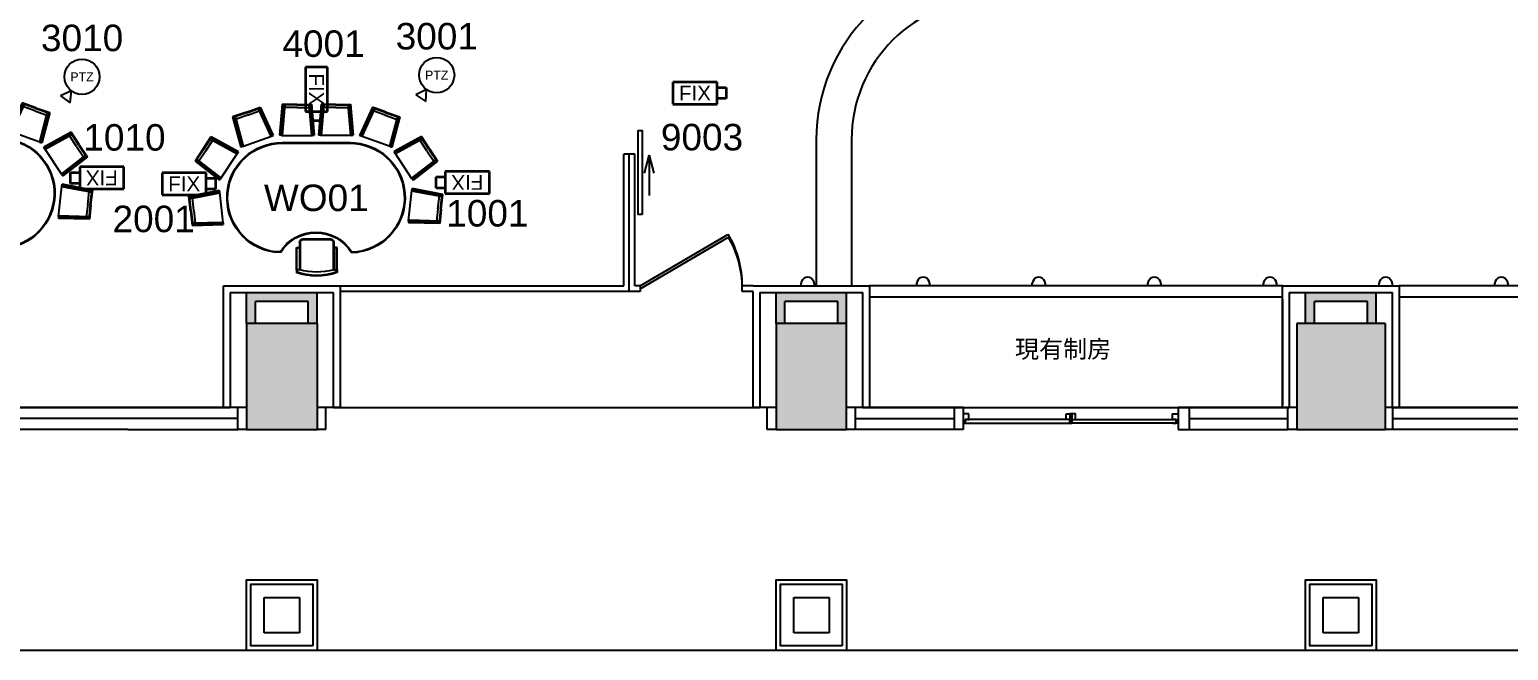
# Model space of a CAD drawing. Header units: millimetres. Extents: x 0 to 57000, y -2411 to 28700.
# Drawn here: x 23442 to 40198, y 0 to 7027 of the extents above; entities that cross this region are included whole.
import ezdxf
from ezdxf.enums import TextEntityAlignment as Align

# ---------------------------------------------------------------- set-up
doc = ezdxf.new("R2010")
doc.units = ezdxf.units.MM
doc.header["$MEASUREMENT"] = 0
doc.layers.get('0').update_dxf_attribs({"color": 8})
for name, color, linetype in [('Cam No._DICJ', 1, 'Continuous'), ('Camera_DICJ', 3, 'Continuous'), ('Floor Structure', 8, 'Continuous'), ('Table', 8, 'Continuous')]:
    doc.layers.add(name, color=color, linetype=linetype)
doc.styles.add('Arial', font='arial.ttf')
doc.styles.get("Standard").update_dxf_attribs({"font": 'arial.ttf'})
doc.dimstyles.new('ISO-25', dxfattribs={"dimtxt": 500, "dimasz": 400, "dimexe": 30, "dimexo": 0.625, "dimgap": 40, "dimtad": 1, "dimdec": 0, "dimtxsty": 'Arial', "dimblk": 'ARCHTICK', "dimcen": 2.5, "dimadec": 0, "dimazin": 0, "dimtfac": 1, "dimtdec": 0, "dimtmove": 0, "dimatfit": 3, "dimldrblk": 'DOT', "dimfxl": 1, "dimarcsym": 0})

# ---------------------------------------------------------------- blocks, each defined once
blk = doc.blocks.new('*U72')
at = {"color": 8}
for p, q in [((-226, 426), (-226, 458)), ((-226, 426), (-226, 458)), ((-189, 426), (-226, 426)), ((-226, 426), (-226, 173)), ((-219, 426), (-219, 458)), ((-219, 426), (-219, 173)), ((-189, 114), (-189, 426)), ((-182, 114), (-182, 426)), ((190, 109), (190, 426)), ((197, 109), (197, 426)), ((197, 426), (235, 426)), ((228, 426), (228, 458)), ((228, 426), (228, 173)), ((235, 426), (235, 458)), ((235, 426), (235, 458)), ((235, 426), (235, 173)), ((-402, 229), (-477, 229)), ((-402, 222), (-477, 222)), ((-226, 180), (-189, 180)), ((-226, 173), (-189, 173)), ((235, 180), (197, 180)), ((235, 173), (197, 173)), ((395, 229), (470, 229)), ((395, 222), (470, 222)), ((-150, 84), (160, 84)), ((-150, 77), (160, 77)), ((-1425, -241), (-1408, -75)), ((-1417, -241), (-1401, -76)), ((-1409, -97), (-1057, -106)), ((-1409, -104), (-1058, -113)), ((-1408, -75), (-1056, -85)), ((-1408, -83), (-1056, -92)), ((-1389, -245), (-1373, -101)), ((-1057, -106), (-1095, -451)), ((-1064, -113), (-1063, -84)), ((-1057, -106), (-1056, -85)), ((1398, -96), (1046, -105)), ((1398, -103), (1046, -112)), ((1046, -127), (1046, -105)), ((1398, -117), (1046, -127)), ((1046, -127), (1084, -472)), ((1398, -125), (1047, -134)), ((1054, -134), (1053, -105)), ((1378, -265), (1362, -121)), ((1407, -262), (1390, -97)), ((1414, -261), (1398, -96)), ((-1425, -241), (-1444, -405)), ((-1417, -242), (-1437, -406)), ((-1389, -245), (-1404, -388)), ((1378, -265), (1394, -409)), ((1407, -262), (1427, -427)), ((1414, -261), (1434, -426)), ((-1444, -405), (-1099, -473)), ((-1443, -398), (-1097, -466)), ((-1440, -384), (-1095, -451)), ((-1439, -377), (-1094, -444)), ((-1102, -450), (-1106, -471)), ((-1095, -451), (-1099, -473)), ((1428, -398), (1083, -465)), ((1430, -405), (1084, -472)), ((1084, -472), (1088, -493)), ((1432, -419), (1087, -486)), ((1434, -426), (1088, -493)), ((1091, -470), (1095, -492)), ((-1374, -804), (-1097, -586)), ((-1370, -809), (-1093, -591)), ((-1361, -821), (-1084, -603)), ((-1356, -826), (-1080, -609)), ((-1085, -613), (-1103, -590)), ((-1084, -603), (-1097, -586)), ((-1084, -603), (-892, -892)), ((1084, -603), (892, -892)), ((1356, -826), (1080, -609)), ((1084, -603), (1097, -586)), ((1361, -821), (1084, -603)), ((1085, -613), (1103, -590)), ((1370, -809), (1093, -591)), ((1374, -804), (1097, -586)), ((-1281, -941), (-1374, -804)), ((-1275, -937), (-1368, -800)), ((-1251, -921), (-1331, -801)), ((1251, -921), (1331, -801)), ((1275, -937), (1368, -800)), ((1281, -941), (1374, -804)), ((-1281, -941), (-1191, -1081)), ((-1275, -937), (-1185, -1077)), ((-1251, -921), (-1171, -1042)), ((-1205, -1055), (-896, -886)), ((-1201, -1062), (-892, -892)), ((-1194, -1074), (-886, -905)), ((-1191, -1081), (-882, -911)), ((-948, -1303), (-857, -963)), ((-941, -1305), (-850, -965)), ((-927, -1309), (-836, -968)), ((-920, -1311), (-829, -971)), ((-899, -896), (-888, -915)), ((-892, -892), (-882, -911)), ((-831, -977), (-859, -970)), ((-836, -968), (-857, -963)), ((-836, -968), (-509, -1086)), ((836, -968), (509, -1086)), ((920, -1311), (830, -971)), ((831, -977), (859, -970)), ((836, -968), (857, -963)), ((927, -1309), (836, -968)), ((941, -1305), (850, -965)), ((948, -1303), (857, -963)), ((892, -892), (882, -911)), ((1191, -1081), (882, -911)), ((1194, -1074), (886, -905)), ((899, -896), (888, -915)), ((1201, -1062), (892, -892)), ((1205, -1055), (896, -886)), ((1251, -921), (1171, -1042)), ((1275, -937), (1185, -1077)), ((1281, -941), (1191, -1081)), ((-662, -1403), (-516, -1083)), ((-655, -1406), (-509, -1086)), ((-642, -1412), (-496, -1092)), ((-636, -1415), (-490, -1095)), ((-512, -1092), (-493, -1101)), ((-509, -1086), (-490, -1095)), ((-395, -1095), (-416, -1096)), ((-387, -1447), (-416, -1096)), ((-387, -1101), (-416, -1104)), ((-380, -1447), (-409, -1096)), ((-365, -1446), (-395, -1095)), ((-395, -1095), (-47, -1095)), ((-358, -1445), (-387, -1095)), ((-385, -1006), (385, -1006)), ((-385, -1013), (385, -1013)), ((-84, -1445), (-54, -1095)), ((-76, -1446), (-47, -1095)), ((-62, -1447), (-33, -1096)), ((-55, -1447), (-26, -1096)), ((-48, -1102), (-26, -1104)), ((-47, -1095), (-26, -1096)), ((47, -1095), (26, -1096)), ((55, -1447), (26, -1096)), ((48, -1102), (26, -1104)), ((62, -1447), (33, -1096)), ((77, -1446), (47, -1095)), ((395, -1095), (47, -1095)), ((84, -1445), (54, -1095)), ((358, -1445), (387, -1095)), ((365, -1446), (395, -1095)), ((380, -1447), (409, -1096)), ((387, -1447), (416, -1096)), ((387, -1101), (416, -1104)), ((395, -1095), (416, -1096)), ((509, -1086), (490, -1095)), ((636, -1415), (490, -1095)), ((512, -1092), (493, -1101)), ((642, -1412), (496, -1092)), ((655, -1406), (509, -1086)), ((662, -1403), (516, -1083)), ((-791, -1357), (-948, -1303)), ((-789, -1351), (-946, -1296)), ((-779, -1323), (-915, -1275)), ((-779, -1323), (-643, -1372)), ((779, -1323), (643, -1372)), ((779, -1323), (915, -1275)), ((789, -1351), (946, -1296)), ((791, -1357), (948, -1303)), ((-791, -1357), (-636, -1415)), ((-789, -1351), (-633, -1408)), ((-221, -1438), (-387, -1440)), ((-221, -1446), (-387, -1447)), ((-221, -1410), (-365, -1410)), ((-221, -1410), (-76, -1410)), ((-221, -1438), (-55, -1440)), ((-221, -1446), (-55, -1447)), ((221, -1438), (55, -1440)), ((221, -1446), (55, -1447)), ((221, -1410), (77, -1410)), ((221, -1410), (365, -1410)), ((221, -1438), (387, -1440)), ((221, -1446), (387, -1447)), ((789, -1351), (633, -1408)), ((791, -1357), (636, -1415))]:
    blk.add_line(p, q, dxfattribs=at)
for centre, radius, start, end in [((4, -168), 667, 69.7707, 110.2293), ((4, -168), 667, 69.7707, 110.2293), ((4, -168), 660, 69.7707, 110.2293), ((4, -260), 713, 74.2777, 105.7223), ((4, -260), 713, 74.2777, 105.7223), ((-388, -389), 624, 98.1413, 270.3305), ((-388, -389), 617, 98.1413, 270.3305), ((-4, 477), 477, 211.8345, 328.1655), ((-4, 477), 470, 211.8345, 328.1655), ((381, -389), 624, 269.6695, 81.8587), ((381, -389), 617, 269.6695, 81.8587), ((-149, 117), 40, 184.2468, 267.7799), ((-149, 117), 32.8, 184.2468, 267.7799), ((159, 116), 31.3, 271.3186, 350.2772), ((159, 116), 38.5, 271.3186, 350.2772)]:
    blk.add_arc(centre, radius, start, end, dxfattribs=at)
at = {"color": 2}
blk.add_attdef('TABEL_UNMBER', text='', height=300, dxfattribs=at).set_placement((0, -389), align=Align.MIDDLE_CENTER)
blk = doc.blocks.new('_ArchTick')
at = {"color": 0, "linetype": 'ByBlock', "const_width": 0.15}
blk.add_lwpolyline([(-0.5, -0.5), (0.5, 0.5)], dxfattribs=at)
blk = doc.blocks.new('*U17')
at = {"layer": 'Camera_DICJ', "color": 3, "lineweight": 35}
for p, q in [((250, 125), (-250, 125)), ((-250, 125), (-250, -125)), ((250, -125), (250, 125)), ((250, 63), (354, 63)), ((354, 63), (354, -62)), ((-250, -125), (250, -125)), ((354, -62), (250, -62))]:
    blk.add_line(p, q, dxfattribs=at)
at = {"layer": 'Cam No._DICJ', "style": 'Arial'}
blk.add_attdef('CAMERA_NUMBER', text='', height=300, dxfattribs=at).set_placement((0, 125), align=Align.BOTTOM_CENTER)
at = {"layer": 'Camera_DICJ', "color": 3, "style": 'Arial'}
blk.add_attdef('Camera_Type', text='', height=167, dxfattribs=at).set_placement((0, 0), align=Align.MIDDLE_CENTER)
blk = doc.blocks.new('*U18')
at = {"layer": 'Camera_DICJ', "color": 3, "lineweight": 35}
for p, q in [((-354, -63), (-354, 62)), ((-354, 62), (-250, 62)), ((-250, 125), (-250, -125)), ((250, 125), (-250, 125)), ((250, -125), (250, 125)), ((-250, -63), (-354, -63)), ((-250, -125), (250, -125))]:
    blk.add_line(p, q, dxfattribs=at)
at = {"layer": 'Cam No._DICJ', "style": 'Arial'}
blk.add_attdef('CAMERA_NUMBER', text='', height=300, dxfattribs=at).set_placement((0, 125), align=Align.BOTTOM_CENTER)
at = {"layer": 'Camera_DICJ', "color": 3, "style": 'Arial'}
blk.add_attdef('Camera_Type', text='', height=167, rotation=180, dxfattribs=at).set_placement((0, 0), align=Align.MIDDLE_CENTER)
blk = doc.blocks.new('*U20')
at = {"layer": 'Camera_DICJ', "color": 3, "lineweight": 35}
for p, q in [((125, 250), (-125, 250)), ((-125, 250), (-125, -250)), ((125, -250), (125, 250)), ((-125, -250), (125, -250)), ((-62, -354), (-62, -250)), ((63, -250), (63, -354)), ((63, -354), (-62, -354))]:
    blk.add_line(p, q, dxfattribs=at)
at = {"layer": 'Cam No._DICJ', "style": 'Arial'}
blk.add_attdef('CAMERA_NUMBER', text='', height=300, dxfattribs=at).set_placement((0, 125), align=Align.BOTTOM_CENTER)
at = {"layer": 'Camera_DICJ', "color": 3, "style": 'Arial'}
blk.add_attdef('Camera_Type', text='', height=167, rotation=270, dxfattribs=at).set_placement((0, 0), align=Align.MIDDLE_CENTER)
blk = doc.blocks.new('*U64')
at = {"layer": 'Camera_DICJ', "color": 6}
for p, q in [((-119, -160), (-243, -214)), ((-135, -294), (-119, -160)), ((-243, -214), (-135, -294))]:
    blk.add_line(p, q, dxfattribs=at)
blk.add_circle((0, 0), 200, dxfattribs=at)
at = {"layer": 'Cam No._DICJ', "style": 'Arial'}
blk.add_attdef('CAMERA_NUMBER', text='', height=300, dxfattribs=at).set_placement((1, 200), align=Align.BOTTOM_CENTER)
at = {"layer": 'Camera_DICJ', "color": 6, "style": 'Arial'}
blk.add_attdef('CAMERA_TYPE', text='', height=100, dxfattribs=at).set_placement((0, 0), align=Align.MIDDLE_CENTER)
blk = doc.blocks.new('*U65')
at = {"layer": 'Camera_DICJ', "color": 6}
for p, q in [((-114, -164), (-235, -222)), ((-125, -298), (-114, -164)), ((-235, -222), (-125, -298))]:
    blk.add_line(p, q, dxfattribs=at)
blk.add_circle((0, 0), 200, dxfattribs=at)
at = {"layer": 'Cam No._DICJ', "style": 'Arial'}
blk.add_attdef('CAMERA_NUMBER', text='', height=300, dxfattribs=at).set_placement((1, 200), align=Align.BOTTOM_CENTER)
at = {"layer": 'Camera_DICJ', "color": 6, "style": 'Arial'}
blk.add_attdef('CAMERA_TYPE', text='', height=100, dxfattribs=at).set_placement((0, 0), align=Align.MIDDLE_CENTER)

msp = doc.modelspace()

# ---------------------------------------------------------------- hatches: boundary and pattern name
at = {"layer": 'Floor Structure'}
h = msp.add_hatch(color=256, dxfattribs=at)
h.dxf.hatch_style = 1
h.paths.add_polyline_path([(44600, 17800), (43400, 17800), (43400, 17000), (44600, 17000)])
h.paths.add_polyline_path([(15967, 15475), (17063, 15475), (17063, 15859), (15967, 15859)], flags=9)
h.paths.add_polyline_path([(5437, 20403), (6468, 20403), (6468, 20815), (5437, 20815)], flags=9)
h.paths.add_polyline_path([(5334, 24313), (6427, 24313), (6427, 24725), (5334, 24725)], flags=9)
h.paths.add_polyline_path([(13911, 10937), (14236, 10937), (14236, 11162), (13911, 11162)], flags=9)
h.paths.add_polyline_path([(12261, 10978), (12586, 10978), (12586, 11203), (12261, 11203)], flags=9)
h.paths.add_polyline_path([(30652, 8441), (30927, 8441), (30927, 8666), (30652, 8666)], flags=9)
h.paths.add_polyline_path([(47977, 4748), (48252, 4748), (48252, 4973), (47977, 4973)], flags=9)
h.paths.add_polyline_path([(29651, 6674), (31571, 6674), (31571, 7086), (29651, 7086)], flags=9)
h.paths.add_polyline_path([(46409, 5463), (48330, 5463), (48330, 5875), (46409, 5875)], flags=9)
h.paths.add_polyline_path([(46366, 16728), (48175, 16728), (48175, 17140), (46366, 17140)], flags=9)
h.paths.add_polyline_path([(31760, 12958), (32794, 12958), (32794, 14040), (31760, 14040)], flags=9)
h.paths.add_polyline_path([(16952, 10300), (17277, 10300), (17277, 10525), (16952, 10525)], flags=9)
h.paths.add_polyline_path([(1017, 2469), (2653, 2469), (2653, 3218), (1017, 3218)], flags=9)
h.paths.add_polyline_path([(52008, 7072), (53645, 7072), (53645, 7820), (52008, 7820)], flags=9)
h.paths.add_polyline_path([(52096, 8837), (53733, 8837), (53733, 9586), (52096, 9586)], flags=9)
h.paths.add_polyline_path([(51936, 5320), (53572, 5320), (53572, 6069), (51936, 6069)], flags=9)
h.paths.add_polyline_path([(31712, 8468), (33349, 8468), (33349, 9216), (31712, 9216)], flags=9)
h.paths.add_polyline_path([(4627, 5839), (6435, 5839), (6435, 6251), (4627, 6251)], flags=9)
h.paths.add_polyline_path([(30017, 4138), (30650, 4138), (30650, 4438), (30017, 4438)], flags=9)
h.paths.add_polyline_path([(7528, 19928), (8234, 19928), (8234, 20340), (7528, 20340)], flags=9)
h.paths.add_polyline_path([(43842, 4523), (44511, 4523), (44511, 4908), (43842, 4908)], flags=9)
h.paths.add_polyline_path([(34318, 3867), (35130, 3867), (35130, 4252), (34318, 4252)], flags=9)
h.paths.add_polyline_path([(40942, 4038), (41754, 4038), (41754, 4422), (40942, 4422)], flags=9)
h.paths.add_polyline_path([(21377, 13366), (22269, 13366), (22269, 13778), (21377, 13778)], flags=9)
h.paths.add_polyline_path([(41585, 8113), (43108, 8113), (43108, 8498), (41585, 8498)], flags=9)
h.paths.add_polyline_path([(14113, 20514), (15209, 20514), (15209, 20899), (14113, 20899)], flags=9)
h.paths.add_polyline_path([(11679, 23749), (12774, 23749), (12774, 24133), (11679, 24133)], flags=9)
h.paths.add_polyline_path([(16747, 23843), (17843, 23843), (17843, 24228), (16747, 24228)], flags=9)
h.paths.add_polyline_path([(8996, 8272), (10092, 8272), (10092, 8656), (8996, 8656)], flags=9)
h.paths.add_polyline_path([(12741, 5342), (13836, 5342), (13836, 5726), (12741, 5726)], flags=9)
h.paths.add_polyline_path([(17245, 5403), (18340, 5403), (18340, 5787), (17245, 5787)], flags=9)
h.paths.add_polyline_path([(22641, 4732), (23736, 4732), (23736, 5117), (22641, 5117)], flags=9)
h.paths.add_polyline_path([(20436, 8707), (21531, 8707), (21531, 9091), (20436, 9091)], flags=9)
h.paths.add_polyline_path([(24885, 8626), (25980, 8626), (25980, 9010), (24885, 9010)], flags=9)
h.paths.add_polyline_path([(1221, 8788), (1965, 8789), (1965, 9164), (1221, 9163)], flags=9)
h.paths.add_polyline_path([(35499, 27210), (36243, 27210), (36243, 27585), (35499, 27585)], flags=9)
h.paths.add_polyline_path([(35226, 795), (35970, 795), (35970, 1170), (35226, 1170)], flags=9)
h.paths.add_polyline_path([(32110, 14361), (32854, 14361), (32854, 14736), (32110, 14736)], flags=9)
h.paths.add_polyline_path([(34849, 14878), (35535, 14878), (35535, 15171), (34849, 15171)], flags=9)
h.paths.add_polyline_path([(34849, 12128), (35535, 12128), (35535, 12421), (34849, 12421)], flags=9)
h.paths.add_polyline_path([(28235, 13328), (28921, 13328), (28921, 13621), (28235, 13621)], flags=9)
h.paths.add_polyline_path([(28234, 16153), (28919, 16153), (28919, 16446), (28234, 16446)], flags=9)
h.paths.add_polyline_path([(31543, 12675), (32420, 12675), (32420, 12969), (31543, 12969)], flags=9)
h = msp.add_hatch(color=256, dxfattribs=at)
h.dxf.hatch_style = 1
h.paths.add_polyline_path([(25900, 3700), (25900, 2500), (26700, 2500), (26700, 3700)])
h.paths.add_polyline_path([(26700, 4050), (25900, 4050), (25900, 3700), (26000, 3700), (26000, 3950), (26600, 3950), (26600, 3700), (26700, 3700)])
h = msp.add_hatch(color=256, dxfattribs=at)
h.dxf.hatch_style = 1
h.paths.add_polyline_path([(32700, 3700), (31900, 3700), (31900, 2500), (32700, 2500)])
h.paths.add_polyline_path([(32700, 4050), (31900, 4050), (31900, 3700), (32000, 3700), (32000, 3950), (32600, 3950), (32600, 3700), (32700, 3700)])
h = msp.add_hatch(color=256, dxfattribs=at)
h.dxf.hatch_style = 1
h.paths.add_polyline_path([(32700, 3700), (31900, 3700), (31900, 2500), (32700, 2500)])
h.paths.add_polyline_path([(32700, 4050), (31900, 4050), (31900, 3700), (32000, 3700), (32000, 3950), (32600, 3950), (32600, 3700), (32700, 3700)])
h = msp.add_hatch(color=256, dxfattribs=at)
h.dxf.hatch_style = 1
h.paths.add_polyline_path([(38800, 3700), (37800, 3700), (37800, 2500), (38800, 2500)])
h.paths.add_polyline_path([(38700, 4050), (37900, 4050), (37900, 3700), (38000, 3700), (38000, 3950), (38600, 3950), (38600, 3700), (38700, 3700)])
h = msp.add_hatch(color=256, dxfattribs=at)
h.dxf.hatch_style = 1
h.paths.add_polyline_path([(38800, 3700), (37800, 3700), (37800, 2500), (38800, 2500)])
h.paths.add_polyline_path([(38700, 4050), (37900, 4050), (37900, 3700), (38000, 3700), (38000, 3950), (38600, 3950), (38600, 3700), (38700, 3700)])

# ---------------------------------------------------------------- linework, layer by layer
for p, q in [((32355, 5778), (32355, 4125)), ((32755, 5778), (32755, 4125)), ((30174, 4125), (30174, 5616)), ((30299, 5616), (30174, 5616)), ((30174, 4125), (30174, 5616)), ((30299, 5616), (30174, 5616)), ((30174, 4125), (30174, 5616)), ((30299, 5616), (30174, 5616)), ((30174, 4125), (30174, 5616)), ((30299, 5616), (30174, 5616)), ((30237, 4125), (30237, 5616)), ((30237, 4063), (30237, 5616)), ((30237, 4125), (30237, 5616)), ((30237, 4063), (30237, 5616)), ((30299, 4125), (30299, 5616)), ((30299, 4125), (30299, 5616)), ((30299, 4125), (30299, 5616)), ((30299, 4125), (30299, 5616)), ((30362, 4125), (31355, 4706)), ((30362, 4094), (31355, 4675)), ((25640, 2750), (25640, 4125)), ((25640, 4125), (26960, 4125)), ((25715, 4050), (25715, 2750)), ((25715, 4050), (26885, 4050)), ((25900, 3700), (25900, 4050)), ((26700, 3700), (26700, 4050)), ((26885, 2750), (26885, 4050)), ((26960, 4125), (26960, 2750)), ((30362, 4063), (26960, 4063)), ((30362, 4125), (30299, 4125)), ((30362, 4125), (30299, 4125)), ((31640, 4125), (31517, 4125)), ((31640, 4125), (31517, 4125)), ((31640, 4063), (31517, 4063)), ((31640, 4063), (31517, 4063)), ((31640, 4125), (32960, 4125)), ((31640, 4125), (32960, 4125)), ((31640, 2750), (31640, 4063)), ((31640, 2750), (31640, 4063)), ((31715, 4050), (31715, 2750)), ((31715, 4050), (32885, 4050)), ((31715, 4050), (31715, 2750)), ((31715, 4050), (32885, 4050)), ((31900, 3700), (31900, 4050)), ((31900, 3700), (31900, 4050)), ((32700, 3700), (32700, 4050)), ((32700, 3700), (32700, 4050)), ((32885, 2750), (32885, 4050)), ((32885, 2750), (32885, 4050)), ((32960, 4125), (32960, 2750)), ((37640, 4125), (32960, 4125)), ((32960, 4125), (32960, 2750)), ((37640, 4125), (32960, 4125)), ((37640, 2750), (37640, 4125)), ((37640, 4125), (38960, 4125)), ((37640, 2750), (37640, 4125)), ((37640, 4125), (38960, 4125)), ((37715, 4050), (37715, 2750)), ((37715, 4050), (38885, 4050)), ((37715, 4050), (37715, 2750)), ((37715, 4050), (38885, 4050)), ((37900, 3700), (37900, 4050)), ((37900, 3700), (37900, 4050)), ((38700, 3700), (38700, 4050)), ((38700, 3700), (38700, 4050)), ((38885, 2750), (38885, 4050)), ((38885, 2750), (38885, 4050)), ((38960, 4125), (38960, 2750)), ((43940, 4125), (38960, 4125)), ((38960, 4125), (38960, 2750)), ((43940, 4125), (38960, 4125)), ((26600, 3950), (26000, 3950)), ((26000, 3700), (26000, 3950)), ((26600, 3700), (26600, 3950)), ((32600, 3950), (32000, 3950)), ((32000, 3700), (32000, 3950)), ((32600, 3950), (32000, 3950)), ((32000, 3700), (32000, 3950)), ((32600, 3700), (32600, 3950)), ((32600, 3700), (32600, 3950)), ((37640, 4000), (32960, 4000)), ((37640, 3975), (37640, 2775)), ((37640, 3975), (37640, 2775)), ((38600, 3950), (38000, 3950)), ((38000, 3700), (38000, 3950)), ((38600, 3950), (38000, 3950)), ((38000, 3700), (38000, 3950)), ((38600, 3700), (38600, 3950)), ((38600, 3700), (38600, 3950)), ((43940, 4000), (38960, 4000)), ((43940, 4000), (38960, 4000)), ((38960, 3975), (38960, 2775)), ((38960, 3975), (38960, 2775)), ((26700, 3700), (25900, 3700)), ((25900, 3700), (25900, 2500)), ((26700, 3700), (26700, 2500)), ((31900, 3700), (31900, 2500)), ((32700, 3700), (31900, 3700)), ((31900, 3700), (31900, 2500)), ((32700, 3700), (31900, 3700)), ((32700, 2500), (32700, 3700)), ((32700, 2500), (32700, 3700)), ((38800, 3700), (37800, 3700)), ((37800, 3700), (37800, 2500)), ((38800, 3700), (37800, 3700)), ((37800, 3700), (37800, 2500)), ((38800, 3700), (38800, 2500)), ((38800, 3700), (38800, 2500)), ((24557, 2750), (20800, 2750)), ((20885, 2750), (25715, 2750)), ((25900, 2750), (24557, 2750)), ((25800, 2500), (25800, 2750)), ((25900, 2750), (25800, 2750)), ((26800, 2750), (26700, 2750)), ((26960, 2750), (26700, 2750)), ((26800, 2500), (26800, 2750)), ((26885, 2750), (31715, 2750)), ((31900, 2750), (31640, 2750)), ((31800, 2500), (31800, 2750)), ((31900, 2750), (31800, 2750)), ((32800, 2750), (32700, 2750)), ((34022, 2750), (32700, 2750)), ((32800, 2500), (32800, 2750)), ((32885, 2750), (37715, 2750)), ((33919, 2750), (33919, 2500)), ((34022, 2750), (34022, 2500)), ((37800, 2750), (36457, 2750)), ((37800, 2750), (36457, 2750)), ((36457, 2750), (36457, 2500)), ((36581, 2750), (36581, 2500)), ((37700, 2500), (37700, 2750)), ((37800, 2750), (37700, 2750)), ((44200, 2750), (38800, 2750)), ((38885, 2750), (38885, 2500)), ((38885, 2750), (44015, 2750)), ((25800, 2625), (20850, 2625)), ((32800, 2625), (33919, 2625)), ((34022, 2678), (34022, 2572)), ((34086, 2678), (34022, 2678)), ((34022, 2572), (34043, 2572)), ((34043, 2614), (34043, 2572)), ((34043, 2614), (34086, 2614)), ((34043, 2572), (34043, 2614)), ((35229, 2614), (34043, 2614)), ((34043, 2572), (35229, 2572)), ((34086, 2614), (34086, 2678)), ((35186, 2678), (35250, 2678)), ((35186, 2614), (35186, 2678)), ((35229, 2614), (35186, 2614)), ((35229, 2572), (35229, 2614)), ((35229, 2572), (35229, 2614)), ((35250, 2572), (35229, 2572)), ((35250, 2678), (35250, 2572)), ((36394, 2572), (36435, 2572)), ((36581, 2625), (37700, 2625)), ((38885, 2625), (44106, 2625)), ((24557, 2500), (20800, 2500)), ((24557, 2500), (25800, 2500)), ((25900, 2500), (25800, 2500)), ((25900, 2500), (26700, 2500)), ((26800, 2500), (26700, 2500)), ((31900, 2500), (31800, 2500)), ((31900, 2500), (32700, 2500)), ((31900, 2500), (32700, 2500)), ((32800, 2500), (32700, 2500)), ((32800, 2500), (32700, 2500)), ((34022, 2500), (32700, 2500)), ((34022, 2500), (32700, 2500)), ((36457, 2500), (37700, 2500)), ((37800, 2500), (37700, 2500)), ((37800, 2500), (38800, 2500)), ((37800, 2500), (38800, 2500)), ((44200, 2500), (38800, 2500)), ((26100, 600), (26500, 600)), ((26100, 200), (26100, 600)), ((26500, 600), (26500, 200)), ((32100, 600), (32500, 600)), ((32100, 200), (32100, 600)), ((32500, 600), (32500, 200)), ((38100, 600), (38500, 600)), ((38100, 200), (38100, 600)), ((38500, 600), (38500, 200)), ((26500, 200), (26100, 200)), ((32500, 200), (32100, 200)), ((38500, 200), (38100, 200)), ((57000, 0), (0, 0)), ((57000, 0), (0, 0))]:
    msp.add_line(p, q, dxfattribs=at)
at = {"layer": 'Floor Structure', "ltscale": 0.6}
for p, q in [((30362, 4063), (30237, 4063)), ((30362, 4063), (30237, 4063)), ((30362, 4125), (30299, 4125)), ((30362, 4125), (30299, 4125)), ((30362, 4125), (30362, 4063)), ((30362, 4125), (30362, 4063)), ((31517, 4063), (31517, 4125)), ((31517, 4063), (31517, 4125))]:
    msp.add_line(p, q, dxfattribs=at)
at = {"layer": 'Floor Structure'}
for points in [[(30384, 4934), (30339, 4934), (30339, 5884), (30384, 5884)], [(30384, 4934), (30339, 4934), (30339, 5884), (30384, 5884)], [(30384, 4934), (30339, 4934), (30339, 5884), (30384, 5884)], [(30384, 4934), (30339, 4934), (30339, 5884), (30384, 5884)], [(35250, 2572), (35250, 2614), (35293, 2614), (35293, 2678), (35229, 2678), (35229, 2572)], [(36435, 2572), (35250, 2572), (35250, 2614), (36435, 2614)], [(36435, 2572), (36435, 2614), (36393, 2614), (36393, 2678), (36457, 2678), (36457, 2572)], [(26700, 0), (25900, 0), (25900, 800), (26700, 800)], [(26650, 50), (25950, 50), (25950, 750), (26650, 750)], [(32700, 0), (31900, 0), (31900, 800), (32700, 800)], [(32650, 50), (31950, 50), (31950, 750), (32650, 750)], [(38700, 0), (37900, 0), (37900, 800), (38700, 800)], [(38650, 50), (37950, 50), (37950, 750), (38650, 750)]]:
    msp.add_lwpolyline(points, close=True, dxfattribs=at)
at = {"layer": 'Floor Structure', "ltscale": 0.6}
msp.add_lwpolyline([(26960, 4125), (30174, 4125)], dxfattribs=at)
msp.add_lwpolyline([(26960, 4125), (30174, 4125)], dxfattribs=at)
at = {"layer": 'Floor Structure'}
for centre, radius, start, end in [((34355, 5778), 2000, 90, 180), ((34355, 5778), 1600, 90, 180), ((30367, 4130), 1150, 359.7509, 30.3641), ((30367, 4099), 1150, 359.7509, 30.3641)]:
    msp.add_arc(centre, radius, start, end, dxfattribs=at)
for centre in [(32257, 4125), (32257, 4125), (33567, 4125), (33567, 4125), (34877, 4125), (34877, 4125), (36187, 4125), (36187, 4125), (37497, 4125), (37497, 4125), (38807, 4125), (38807, 4125), (40117, 4125), (40117, 4125)]:
    msp.add_ellipse(centre, major_axis=(0, 100), ratio=0.8, start_param=4.712389, end_param=7.853982, dxfattribs=at)

# ---------------------------------------------------------------- block references
at = {"layer": 'Camera_DICJ', "color": 6}
for name, p, values in [('*U64', (24036, 6493), {'CAMERA_NUMBER': '3010', 'CAMERA_TYPE': 'PTZ'}), ('*U65', (28055, 6512), {'CAMERA_NUMBER': '3001', 'CAMERA_TYPE': 'PTZ'})]:
    msp.add_blockref(name, p, dxfattribs=at).add_auto_attribs(values)
at = {"layer": 'Camera_DICJ'}
ref = msp.add_blockref('*U20', (26693, 6350), dxfattribs=at)
ref.add_attrib('CAMERA_NUMBER', '4001', dxfattribs={"layer": 'Cam No._DICJ', "height": 300, "style": 'Arial'}).set_placement((26773, 6628), align=Align.BOTTOM_CENTER)
ref.add_attrib('Camera_Type', 'FIX', dxfattribs={"color": 3, "height": 166.7, "rotation": 270, "style": 'Arial'}).set_placement((26693, 6350), align=Align.MIDDLE_CENTER)
ref = msp.add_blockref('*U17', (30981, 6308), dxfattribs=at)
ref.add_attrib('CAMERA_NUMBER', '9003', dxfattribs={"layer": 'Cam No._DICJ', "height": 300, "style": 'Arial'}).set_placement((31061, 5570), align=Align.BOTTOM_CENTER)
ref.add_attrib('Camera_Type', 'FIX', dxfattribs={"color": 3, "height": 166.7, "style": 'Arial'}).set_placement((30981, 6308), align=Align.MIDDLE_CENTER)
ref = msp.add_blockref('*U18', (24261, 5349), dxfattribs=at)
ref.add_attrib('CAMERA_NUMBER', '1010', dxfattribs={"layer": 'Cam No._DICJ', "height": 300, "style": 'Arial'}).set_placement((24517, 5567), align=Align.BOTTOM_CENTER)
ref.add_attrib('Camera_Type', 'FIX', dxfattribs={"color": 3, "height": 166.7, "rotation": 180, "style": 'Arial'}).set_placement((24261, 5349), align=Align.MIDDLE_CENTER)
ref = msp.add_blockref('*U17', (25194, 5281), dxfattribs=at)
ref.add_attrib('CAMERA_NUMBER', '2001', dxfattribs={"layer": 'Cam No._DICJ', "height": 300, "style": 'Arial'}).set_placement((24848, 4644), align=Align.BOTTOM_CENTER)
ref.add_attrib('Camera_Type', 'FIX', dxfattribs={"color": 3, "height": 166.7, "style": 'Arial'}).set_placement((25194, 5281), align=Align.MIDDLE_CENTER)
ref = msp.add_blockref('*U18', (28402, 5297), dxfattribs=at)
ref.add_attrib('CAMERA_NUMBER', '1001', dxfattribs={"layer": 'Cam No._DICJ', "height": 300, "style": 'Arial'}).set_placement((28629, 4708), align=Align.BOTTOM_CENTER)
ref.add_attrib('Camera_Type', 'FIX', dxfattribs={"color": 3, "height": 166.7, "rotation": 180, "style": 'Arial'}).set_placement((28402, 5297), align=Align.MIDDLE_CENTER)
at = {"layer": 'Table'}
ref = msp.add_blockref('*U72', (22723, 4784), dxfattribs=dict(at, xscale=-1, rotation=180))
ref.add_attrib('TABEL_UNMBER', 'WO10', dxfattribs={"layer": '0', "color": 2, "height": 300}).set_placement((22723, 5172), align=Align.MIDDLE_CENTER)
ref = msp.add_blockref('*U72', (26691, 4735), dxfattribs=dict(at, xscale=-1, rotation=180))
ref.add_attrib('TABEL_UNMBER', 'WO01', dxfattribs={"layer": '0', "color": 2, "height": 300}).set_placement((26691, 5123), align=Align.MIDDLE_CENTER)

# ---------------------------------------------------------------- texts
at = {"layer": 'Floor Structure', "insert": (35698, 3288), "char_height": 200, "attachment_point": 9}
msp.add_mtext_dynamic_manual_height_columns('{\\fSimSun|b0|i0|c0|p2;    \\fSimSun|b0|i0|c134|p2;現有制房}', width=4220, gutter_width=12.5, heights=[0], dxfattribs=at)
msp.add_mtext_dynamic_manual_height_columns('{\\fSimSun|b0|i0|c0|p2;    \\fSimSun|b0|i0|c134|p2;現有制房}', width=4220, gutter_width=12.5, heights=[0], dxfattribs=at)

# ---------------------------------------------------------------- leaders
at = {"layer": 'Floor Structure'}
msp.add_leader([(30462, 5602), (30462, 5150)], dimstyle='ISO-25', override={"dimasz": 200, "dimgap": 40, "dimtad": 0, "dimldrblk": 'Open30', "dimfxl": 2}, dxfattribs=at)
msp.add_leader([(30462, 5602), (30462, 5150)], dimstyle='ISO-25', override={"dimasz": 200, "dimgap": 40, "dimtad": 0, "dimldrblk": 'Open30', "dimfxl": 2}, dxfattribs=at)
msp.add_leader([(30462, 5602), (30462, 5150)], dimstyle='ISO-25', override={"dimasz": 200, "dimgap": 40, "dimtad": 0, "dimldrblk": 'Open30', "dimfxl": 2}, dxfattribs=at)
msp.add_leader([(30462, 5602), (30462, 5150)], dimstyle='ISO-25', override={"dimasz": 200, "dimgap": 40, "dimtad": 0, "dimldrblk": 'Open30', "dimfxl": 2}, dxfattribs=at)

doc.saveas('drawing.dxf')
